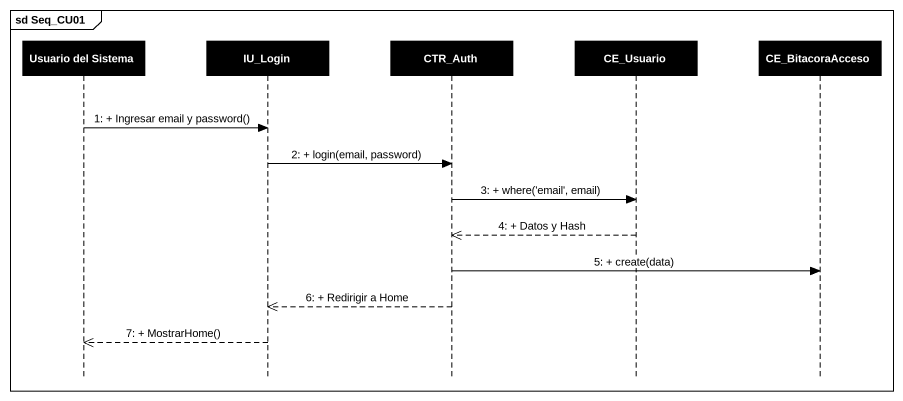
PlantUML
@startuml
mainframe sd Seq_CU01
hide footbox
participant "Usuario del Sistema" as Usuario_del_Sistema #000000
participant IU_Login #000000
participant CTR_Auth #000000
participant CE_Usuario #000000
participant CE_BitacoraAcceso #000000

Usuario_del_Sistema -> IU_Login : 1: + Ingresar email y password()
IU_Login -> CTR_Auth : 2: + login(email, password)
CTR_Auth -> CE_Usuario : 3: + where('email', email)
CE_Usuario -->> CTR_Auth : 4: + Datos y Hash
CTR_Auth -> CE_BitacoraAcceso : 5: + create(data)
CTR_Auth -->> IU_Login : 6: + Redirigir a Home
IU_Login -->> Usuario_del_Sistema : 7: + MostrarHome()
@enduml
